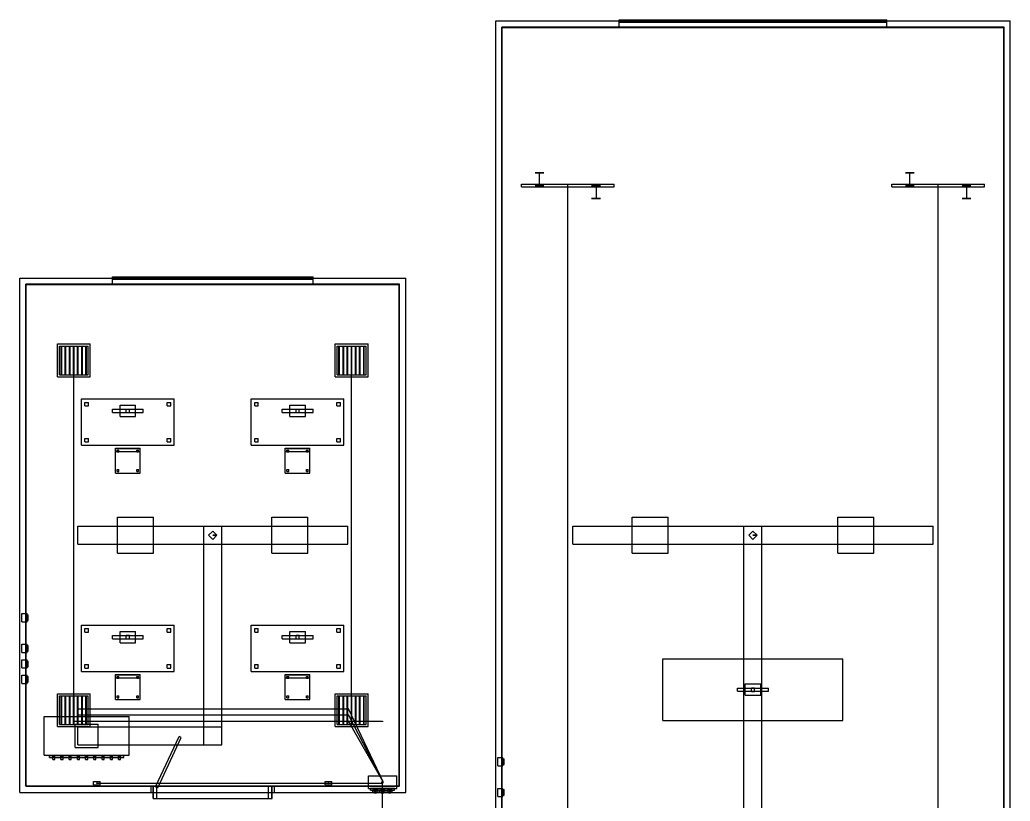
# Model space of a CAD drawing. Header units: millimetres. Extents: x -58250 to 58250, y 219795 to 249022.
# Drawn here: x -58250 to -39000, y 231830 to 247022 of the extents above; entities that cross this region are included whole.
import ezdxf

# ---------------------------------------------------------------- set-up
doc = ezdxf.new("R2010")
doc.units = ezdxf.units.MM

msp = doc.modelspace()

# ---------------------------------------------------------------- linework, layer by layer
at = {"layer": 'electrical'}
for p, q in [((-47592.21, 243800), (-47607.79, 243800)), ((-47607.79, 243800), (-47600, 243800)), ((-47600, 243800), (-47592.21, 243800)), ((-47600, 229880), (-47600, 243800)), ((-40392.21, 243800), (-40407.79, 243800)), ((-40407.79, 243800), (-40400, 243800)), ((-40400, 243800), (-40392.21, 243800)), ((-40400, 229880), (-40400, 243800)), ((-57192.21, 240400), (-57207.79, 240400)), ((-57207.79, 240400), (-57200, 240400)), ((-57200, 240400), (-57192.21, 240400)), ((-57200, 233380), (-57200, 240400)), ((-51792.21, 240400), (-51807.79, 240400)), ((-51807.79, 240400), (-51800, 240400)), ((-51800, 240400), (-51792.21, 240400)), ((-51800, 233380), (-51800, 240400)), ((-57125, 233608.74), (-57125, 233631.26)), ((-57125, 233631.26), (-57125, 233620)), ((-57125, 233620), (-57125, 233608.74)), ((-51875, 233620), (-57125, 233620)), ((-57125, 233488.74), (-57125, 233511.26)), ((-57125, 233511.26), (-57125, 233500)), ((-51863.26, 233625.58), (-51880.87, 233617.21)), ((-51880.87, 233617.21), (-51863.26, 233625.58)), ((-51880.87, 233617.21), (-51880.87, 233617.21)), ((-51863.46, 233505.99), (-51880.77, 233497)), ((-51880.77, 233497), (-51863.46, 233505.99)), ((-51875, 233608.74), (-51875, 233631.26)), ((-51875, 233631.26), (-51875, 233620)), ((-51875, 233620), (-51875, 233608.74)), ((-51875, 233620), (-51860.96, 233620)), ((-51860.96, 233620), (-51875, 233620)), ((-51875, 233488.74), (-51875, 233511.26)), ((-51875, 233511.26), (-51875, 233500)), ((-51188.46, 232205.99), (-51863.46, 233505.99)), ((-51188.26, 232205.58), (-51863.26, 233625.58)), ((-57192.21, 233380), (-57207.79, 233380)), ((-57207.79, 233380), (-57200, 233380)), ((-57200, 233372.21), (-57200, 233387.79)), ((-57200, 233387.79), (-57200, 233380)), ((-57200, 233380), (-57200, 233372.21)), ((-51200, 233380), (-57200, 233380)), ((-57200, 233380), (-57192.21, 233380)), ((-57125, 233500), (-57125, 233488.74)), ((-51875, 233500), (-57125, 233500)), ((-57125, 233368.74), (-57125, 233391.26)), ((-57125, 233391.26), (-57125, 233380)), ((-57125, 233380), (-57125, 233368.74)), ((-51875, 233380), (-57125, 233380)), ((-51880.77, 233497), (-51880.77, 233497)), ((-51863.72, 233386.45), (-51880.64, 233376.77)), ((-51880.64, 233376.77), (-51863.72, 233386.45)), ((-51880.64, 233376.77), (-51880.64, 233376.77)), ((-51875, 233500), (-51875, 233488.74)), ((-51875, 233500), (-51860.96, 233500)), ((-51860.96, 233500), (-51875, 233500)), ((-51875, 233368.74), (-51875, 233391.26)), ((-51875, 233391.26), (-51875, 233380)), ((-51875, 233380), (-51875, 233368.74)), ((-51875, 233380), (-51860.96, 233380)), ((-51860.96, 233380), (-51875, 233380)), ((-51188.72, 232206.45), (-51863.72, 233386.45)), ((-51792.21, 233380), (-51807.79, 233380)), ((-51807.79, 233380), (-51800, 233380)), ((-51800, 233380), (-51792.21, 233380)), ((-51200, 233372.21), (-51200, 233387.79)), ((-51200, 233387.79), (-51200, 233380)), ((-51200, 233380), (-51200, 233372.21)), ((-56815, 232150), (-56815, 232210)), ((-56815, 232210), (-56685, 232210)), ((-56741, 232180), (-56754.5, 232187.79)), ((-56754.5, 232187.79), (-56754.5, 232172.21)), ((-56754.5, 232172.21), (-56741, 232180)), ((-56750, 232172.21), (-56750, 232187.79)), ((-56750, 232187.79), (-56750, 232180)), ((-56750, 232180), (-51200, 232180)), ((-56750, 232180), (-56750, 232172.21)), ((-56750, 232180), (-56740.28, 232180)), ((-56740.28, 232180), (-56750, 232180)), ((-56685, 232150), (-56685, 232210)), ((-52315, 232150), (-52315, 232210)), ((-52315, 232210), (-52185, 232210)), ((-52241, 232180), (-52254.5, 232187.79)), ((-52254.5, 232187.79), (-52254.5, 232172.21)), ((-52254.5, 232172.21), (-52241, 232180)), ((-52250, 232172.21), (-52250, 232187.79)), ((-52250, 232187.79), (-52250, 232180)), ((-52250, 232180), (-51200, 232180)), ((-52250, 232180), (-52250, 232172.21)), ((-52250, 232180), (-52240.28, 232180)), ((-52240.28, 232180), (-52250, 232180)), ((-52185, 232150), (-52185, 232210)), ((-51475, 232075), (-51475, 232325)), ((-51475, 232325), (-50925, 232325)), ((-51218, 232200), (-51191, 232215.59)), ((-51191, 232184.41), (-51218, 232200)), ((-51184.41, 232200), (-51215.59, 232200)), ((-51215.59, 232200), (-51200, 232200)), ((-51187, 232200), (-51206.5, 232211.26)), ((-51206.5, 232211.26), (-51206.5, 232188.74)), ((-51187, 232200), (-51206.5, 232211.26)), ((-51206.5, 232211.26), (-51206.5, 232188.74)), ((-51187, 232200), (-51206.5, 232211.26)), ((-51206.5, 232211.26), (-51206.5, 232188.74)), ((-51206.5, 232188.74), (-51187, 232200)), ((-51206.5, 232188.74), (-51187, 232200)), ((-51206.5, 232188.74), (-51187, 232200)), ((-51188.26, 232205.58), (-51205.87, 232197.21)), ((-51205.87, 232197.21), (-51188.26, 232205.58)), ((-51205.87, 232197.21), (-51205.87, 232197.21)), ((-51188.46, 232205.99), (-51205.77, 232197)), ((-51205.77, 232197), (-51188.46, 232205.99)), ((-51205.77, 232197), (-51205.77, 232197)), ((-51188.72, 232206.45), (-51205.64, 232196.77)), ((-51205.64, 232196.77), (-51188.72, 232206.45)), ((-51205.64, 232196.77), (-51205.64, 232196.77)), ((-51200, 232200), (-51184.41, 232200)), ((-51200, 220200), (-51200, 232200)), ((-51200, 232200), (-51180.56, 232200)), ((-51180.56, 232200), (-51200, 232200)), ((-51200, 232200), (-51185.96, 232200)), ((-51185.96, 232200), (-51200, 232200)), ((-51200, 232200), (-51185.96, 232200)), ((-51185.96, 232200), (-51200, 232200)), ((-51200, 232200), (-51185.96, 232200)), ((-51185.96, 232200), (-51200, 232200)), ((-51200, 232172.21), (-51200, 232187.79)), ((-51200, 232187.79), (-51200, 232180)), ((-51200, 232172.21), (-51200, 232187.79)), ((-51200, 232187.79), (-51200, 232180)), ((-51200, 232180), (-51200, 232172.21)), ((-51200, 232180), (-51200, 232172.21)), ((-51191, 232215.59), (-51191, 232184.41)), ((-50925, 232075), (-50925, 232325)), ((-56815, 232150), (-56685, 232150)), ((-52315, 232150), (-52185, 232150)), ((-51475, 232075), (-50925, 232075)), ((-51435, 232047.5), (-51435, 232082.5)), ((-51435, 232082.5), (-50965, 232082.5)), ((-51435, 232047.5), (-50965, 232047.5)), ((-51387.5, 232010), (-51387.5, 232050)), ((-51387.5, 232050), (-51287.5, 232050)), ((-51387.5, 232010), (-51287.5, 232010)), ((-51314.12, 232020), (-51360.88, 232020)), ((-51360.88, 232020), (-51337.5, 232020)), ((-51314.12, 231995), (-51360.88, 231995)), ((-51360.88, 231995), (-51337.5, 231995)), ((-51337.5, 232020), (-51337.5, 231995)), ((-51337.5, 232020), (-51314.12, 232020)), ((-51337.5, 231995), (-51314.12, 231995)), ((-51287.5, 232010), (-51287.5, 232050)), ((-51250, 232010), (-51250, 232050)), ((-51250, 232050), (-51150, 232050)), ((-51250, 232010), (-51150, 232010)), ((-51176.62, 232020), (-51223.38, 232020)), ((-51223.38, 232020), (-51200, 232020)), ((-51176.62, 231995), (-51223.38, 231995)), ((-51223.38, 231995), (-51200, 231995)), ((-51200, 232020), (-51200, 231995)), ((-51200, 232020), (-51176.62, 232020)), ((-51200, 231995), (-51176.62, 231995)), ((-51150, 232010), (-51150, 232050)), ((-51112.5, 232010), (-51112.5, 232050)), ((-51112.5, 232050), (-51012.5, 232050)), ((-51112.5, 232010), (-51012.5, 232010)), ((-51039.12, 232020), (-51085.88, 232020)), ((-51085.88, 232020), (-51062.5, 232020)), ((-51039.12, 231995), (-51085.88, 231995)), ((-51085.88, 231995), (-51062.5, 231995)), ((-51062.5, 232020), (-51062.5, 231995)), ((-51062.5, 232020), (-51039.12, 232020)), ((-51062.5, 231995), (-51039.12, 231995)), ((-51012.5, 232010), (-51012.5, 232050)), ((-50965, 232047.5), (-50965, 232082.5))]:
    msp.add_line(p, q, dxfattribs=at)
at = {"layer": 'hvac'}
for p, q in [((-57125, 236825), (-57125, 237175)), ((-57125, 237175), (-51875, 237175)), ((-56350, 236650), (-56350, 237350)), ((-56350, 237350), (-55650, 237350)), ((-55650, 236650), (-55650, 237350)), ((-54675, 232925), (-54675, 237175)), ((-54675, 237175), (-54325, 237175)), ((-54325, 232925), (-54325, 237175)), ((-53350, 236650), (-53350, 237350)), ((-53350, 237350), (-52650, 237350)), ((-52650, 236650), (-52650, 237350)), ((-51875, 236825), (-51875, 237175)), ((-47500, 236825), (-47500, 237175)), ((-47500, 237175), (-40500, 237175)), ((-46350, 236650), (-46350, 237350)), ((-46350, 237350), (-45650, 237350)), ((-45650, 236650), (-45650, 237350)), ((-44175, 227925), (-44175, 237175)), ((-44175, 237175), (-43825, 237175)), ((-43825, 227925), (-43825, 237175)), ((-42350, 236650), (-42350, 237350)), ((-42350, 237350), (-41650, 237350)), ((-41650, 236650), (-41650, 237350)), ((-40500, 236825), (-40500, 237175)), ((-57125, 236825), (-51875, 236825)), ((-47500, 236825), (-40500, 236825)), ((-56350, 236650), (-55650, 236650)), ((-53350, 236650), (-52650, 236650)), ((-46350, 236650), (-45650, 236650)), ((-42350, 236650), (-41650, 236650)), ((-57775, 232725), (-57775, 233475)), ((-57775, 233475), (-56125, 233475)), ((-57175, 232875), (-57175, 233325)), ((-57175, 233325), (-56725, 233325)), ((-56725, 232875), (-56725, 233325)), ((-56125, 232725), (-56125, 233475)), ((-57125, 232925), (-57125, 233275)), ((-57125, 233275), (-54325, 233275)), ((-54325, 232925), (-54325, 233275)), ((-57125, 232925), (-54325, 232925)), ((-54675, 232925), (-54325, 232925)), ((-57175, 232875), (-56725, 232875)), ((-57775, 232725), (-56125, 232725)), ((-57675, 232680), (-57675, 232720)), ((-57675, 232720), (-56225, 232720)), ((-57675, 232680), (-56225, 232680)), ((-57610, 232640), (-57610, 232700)), ((-57610, 232700), (-57570, 232700)), ((-57610, 232640), (-57570, 232640)), ((-57570, 232640), (-57570, 232700)), ((-57450, 232640), (-57450, 232700)), ((-57450, 232700), (-57410, 232700)), ((-57450, 232640), (-57410, 232640)), ((-57410, 232640), (-57410, 232700)), ((-57290, 232640), (-57290, 232700)), ((-57290, 232700), (-57250, 232700)), ((-57290, 232640), (-57250, 232640)), ((-57250, 232640), (-57250, 232700)), ((-57130, 232640), (-57130, 232700)), ((-57130, 232700), (-57090, 232700)), ((-57130, 232640), (-57090, 232640)), ((-57090, 232640), (-57090, 232700)), ((-56970, 232640), (-56970, 232700)), ((-56970, 232700), (-56930, 232700)), ((-56970, 232640), (-56930, 232640)), ((-56930, 232640), (-56930, 232700)), ((-56810, 232640), (-56810, 232700)), ((-56810, 232700), (-56770, 232700)), ((-56810, 232640), (-56770, 232640)), ((-56770, 232640), (-56770, 232700)), ((-56650, 232640), (-56650, 232700)), ((-56650, 232700), (-56610, 232700)), ((-56650, 232640), (-56610, 232640)), ((-56610, 232640), (-56610, 232700)), ((-56490, 232640), (-56490, 232700)), ((-56490, 232700), (-56450, 232700)), ((-56490, 232640), (-56450, 232640)), ((-56450, 232640), (-56450, 232700)), ((-56330, 232640), (-56330, 232700)), ((-56330, 232700), (-56290, 232700)), ((-56330, 232640), (-56290, 232640)), ((-56290, 232640), (-56290, 232700)), ((-56225, 232680), (-56225, 232720))]:
    msp.add_line(p, q, dxfattribs=at)
at = {"layer": 'interiors'}
for p, q in [((-49000, 227000), (-49000, 247000)), ((-49000, 247000), (-39000, 247000)), ((-46600, 246977.5), (-46600, 247022.5)), ((-46600, 247022.5), (-41400, 247022.5)), ((-46600, 247000), (-41400, 247000)), ((-46600, 246880), (-46600, 247000)), ((-46600, 246977.5), (-41400, 246977.5)), ((-41400, 246977.5), (-41400, 247022.5)), ((-41400, 246880), (-41400, 247000)), ((-39000, 227000), (-39000, 247000)), ((-39120, 246880), (-48880, 246880)), ((-48880, 227120), (-48880, 246880)), ((-48875, 227125), (-48875, 246875)), ((-48875, 246875), (-39125, 246875)), ((-46600, 246880), (-41400, 246880)), ((-39125, 227125), (-39125, 246875)), ((-39120, 227120), (-39120, 246880)), ((-58250, 232000), (-58250, 242000)), ((-58250, 242000), (-50750, 242000)), ((-56450, 241977.5), (-56450, 242022.5)), ((-56450, 242022.5), (-52550, 242022.5)), ((-56450, 242000), (-52550, 242000)), ((-56450, 241880), (-56450, 242000)), ((-56450, 241977.5), (-52550, 241977.5)), ((-52550, 241977.5), (-52550, 242022.5)), ((-52550, 241880), (-52550, 242000)), ((-50750, 232000), (-50750, 242000)), ((-50870, 241880), (-58130, 241880)), ((-58130, 232120), (-58130, 241880)), ((-58125, 232125), (-58125, 241875)), ((-58125, 241875), (-50875, 241875)), ((-56450, 241880), (-52550, 241880)), ((-50875, 232125), (-50875, 241875)), ((-50870, 232120), (-50870, 241880)), ((-57050, 238750), (-57050, 239650)), ((-57050, 239650), (-55250, 239650)), ((-56985, 239515), (-56985, 239585)), ((-56985, 239585), (-56915, 239585)), ((-56985, 239515), (-56915, 239515)), ((-56915, 239515), (-56915, 239585)), ((-56300, 239310), (-56300, 239530)), ((-56300, 239530), (-56000, 239530)), ((-56000, 239310), (-56000, 239530)), ((-55385, 239515), (-55385, 239585)), ((-55385, 239585), (-55315, 239585)), ((-55385, 239515), (-55315, 239515)), ((-55315, 239515), (-55315, 239585)), ((-55250, 238750), (-55250, 239650)), ((-53750, 238750), (-53750, 239650)), ((-53750, 239650), (-51950, 239650)), ((-53685, 239515), (-53685, 239585)), ((-53685, 239585), (-53615, 239585)), ((-53685, 239515), (-53615, 239515)), ((-53615, 239515), (-53615, 239585)), ((-53000, 239310), (-53000, 239530)), ((-53000, 239530), (-52700, 239530)), ((-52700, 239310), (-52700, 239530)), ((-52085, 239515), (-52085, 239585)), ((-52085, 239585), (-52015, 239585)), ((-52085, 239515), (-52015, 239515)), ((-52015, 239515), (-52015, 239585)), ((-51950, 238750), (-51950, 239650)), ((-56450, 239390), (-56450, 239450)), ((-56450, 239450), (-55850, 239450)), ((-56450, 239390), (-55850, 239390)), ((-56300, 239310), (-56000, 239310)), ((-56180, 239385), (-56180, 239455)), ((-56180, 239455), (-56120, 239455)), ((-56180, 239385), (-56120, 239385)), ((-56120, 239385), (-56120, 239455)), ((-55850, 239390), (-55850, 239450)), ((-53150, 239390), (-53150, 239450)), ((-53150, 239450), (-52550, 239450)), ((-53150, 239390), (-52550, 239390)), ((-53000, 239310), (-52700, 239310)), ((-52880, 239385), (-52880, 239455)), ((-52880, 239455), (-52820, 239455)), ((-52880, 239385), (-52820, 239385)), ((-52820, 239385), (-52820, 239455)), ((-52550, 239390), (-52550, 239450)), ((-57050, 238750), (-55250, 238750)), ((-56985, 238815), (-56985, 238885)), ((-56985, 238885), (-56915, 238885)), ((-56985, 238815), (-56915, 238815)), ((-56915, 238815), (-56915, 238885)), ((-55385, 238815), (-55385, 238885)), ((-55385, 238885), (-55315, 238885)), ((-55385, 238815), (-55315, 238815)), ((-55315, 238815), (-55315, 238885)), ((-53750, 238750), (-51950, 238750)), ((-53685, 238815), (-53685, 238885)), ((-53685, 238885), (-53615, 238885)), ((-53685, 238815), (-53615, 238815)), ((-53615, 238815), (-53615, 238885)), ((-52085, 238815), (-52085, 238885)), ((-52085, 238885), (-52015, 238885)), ((-52085, 238815), (-52015, 238815)), ((-52015, 238815), (-52015, 238885)), ((-56390, 238627.5), (-56390, 238692.5)), ((-56390, 238692.5), (-55910, 238692.5)), ((-56390, 238210), (-56390, 238690)), ((-56390, 238690), (-55910, 238690)), ((-56390, 238627.5), (-55910, 238627.5)), ((-56357.5, 238622.5), (-56357.5, 238657.5)), ((-56357.5, 238657.5), (-56322.5, 238657.5)), ((-56357.5, 238622.5), (-56322.5, 238622.5)), ((-56322.5, 238622.5), (-56322.5, 238657.5)), ((-55977.5, 238622.5), (-55977.5, 238657.5)), ((-55977.5, 238657.5), (-55942.5, 238657.5)), ((-55977.5, 238622.5), (-55942.5, 238622.5)), ((-55942.5, 238622.5), (-55942.5, 238657.5)), ((-55910, 238627.5), (-55910, 238692.5)), ((-55910, 238210), (-55910, 238690)), ((-53090, 238627.5), (-53090, 238692.5)), ((-53090, 238692.5), (-52610, 238692.5)), ((-53090, 238210), (-53090, 238690)), ((-53090, 238690), (-52610, 238690)), ((-53090, 238627.5), (-52610, 238627.5)), ((-53057.5, 238622.5), (-53057.5, 238657.5)), ((-53057.5, 238657.5), (-53022.5, 238657.5)), ((-53057.5, 238622.5), (-53022.5, 238622.5)), ((-53022.5, 238622.5), (-53022.5, 238657.5)), ((-52677.5, 238622.5), (-52677.5, 238657.5)), ((-52677.5, 238657.5), (-52642.5, 238657.5)), ((-52677.5, 238622.5), (-52642.5, 238622.5)), ((-52642.5, 238622.5), (-52642.5, 238657.5)), ((-52610, 238627.5), (-52610, 238692.5)), ((-52610, 238210), (-52610, 238690)), ((-56390, 238210), (-55910, 238210)), ((-56357.5, 238242.5), (-56357.5, 238277.5)), ((-56357.5, 238277.5), (-56322.5, 238277.5)), ((-56357.5, 238242.5), (-56322.5, 238242.5)), ((-56322.5, 238242.5), (-56322.5, 238277.5)), ((-55977.5, 238242.5), (-55977.5, 238277.5)), ((-55977.5, 238277.5), (-55942.5, 238277.5)), ((-55977.5, 238242.5), (-55942.5, 238242.5)), ((-55942.5, 238242.5), (-55942.5, 238277.5)), ((-53090, 238210), (-52610, 238210)), ((-53057.5, 238242.5), (-53057.5, 238277.5)), ((-53057.5, 238277.5), (-53022.5, 238277.5)), ((-53057.5, 238242.5), (-53022.5, 238242.5)), ((-53022.5, 238242.5), (-53022.5, 238277.5)), ((-52677.5, 238242.5), (-52677.5, 238277.5)), ((-52677.5, 238277.5), (-52642.5, 238277.5)), ((-52677.5, 238242.5), (-52642.5, 238242.5)), ((-52642.5, 238242.5), (-52642.5, 238277.5)), ((-57050, 234350), (-57050, 235250)), ((-57050, 235250), (-55250, 235250)), ((-55250, 234350), (-55250, 235250)), ((-53750, 234350), (-53750, 235250)), ((-53750, 235250), (-51950, 235250)), ((-51950, 234350), (-51950, 235250)), ((-56985, 235115), (-56985, 235185)), ((-56985, 235185), (-56915, 235185)), ((-56985, 235115), (-56915, 235115)), ((-56915, 235115), (-56915, 235185)), ((-56450, 234990), (-56450, 235050)), ((-56450, 235050), (-55850, 235050)), ((-56300, 234910), (-56300, 235130)), ((-56300, 235130), (-56000, 235130)), ((-56180, 234985), (-56180, 235055)), ((-56180, 235055), (-56120, 235055)), ((-56120, 234985), (-56120, 235055)), ((-56000, 234910), (-56000, 235130)), ((-55850, 234990), (-55850, 235050)), ((-55385, 235115), (-55385, 235185)), ((-55385, 235185), (-55315, 235185)), ((-55385, 235115), (-55315, 235115)), ((-55315, 235115), (-55315, 235185)), ((-53685, 235115), (-53685, 235185)), ((-53685, 235185), (-53615, 235185)), ((-53685, 235115), (-53615, 235115)), ((-53615, 235115), (-53615, 235185)), ((-53150, 234990), (-53150, 235050)), ((-53150, 235050), (-52550, 235050)), ((-53000, 234910), (-53000, 235130)), ((-53000, 235130), (-52700, 235130)), ((-52880, 234985), (-52880, 235055)), ((-52880, 235055), (-52820, 235055)), ((-52820, 234985), (-52820, 235055)), ((-52700, 234910), (-52700, 235130)), ((-52550, 234990), (-52550, 235050)), ((-52085, 235115), (-52085, 235185)), ((-52085, 235185), (-52015, 235185)), ((-52085, 235115), (-52015, 235115)), ((-52015, 235115), (-52015, 235185)), ((-56450, 234990), (-55850, 234990)), ((-56300, 234910), (-56000, 234910)), ((-56180, 234985), (-56120, 234985)), ((-53150, 234990), (-52550, 234990)), ((-53000, 234910), (-52700, 234910)), ((-52880, 234985), (-52820, 234985)), ((-56985, 234415), (-56985, 234485)), ((-56985, 234485), (-56915, 234485)), ((-56915, 234415), (-56915, 234485)), ((-55385, 234415), (-55385, 234485)), ((-55385, 234485), (-55315, 234485)), ((-55315, 234415), (-55315, 234485)), ((-53685, 234415), (-53685, 234485)), ((-53685, 234485), (-53615, 234485)), ((-53615, 234415), (-53615, 234485)), ((-52085, 234415), (-52085, 234485)), ((-52085, 234485), (-52015, 234485)), ((-52015, 234415), (-52015, 234485)), ((-45750, 233400), (-45750, 234600)), ((-45750, 234600), (-42250, 234600)), ((-42250, 233400), (-42250, 234600)), ((-57050, 234350), (-55250, 234350)), ((-56985, 234415), (-56915, 234415)), ((-56390, 234227.5), (-56390, 234292.5)), ((-56390, 234292.5), (-55910, 234292.5)), ((-56390, 233810), (-56390, 234290)), ((-56390, 234290), (-55910, 234290)), ((-55910, 234227.5), (-55910, 234292.5)), ((-55910, 233810), (-55910, 234290)), ((-55385, 234415), (-55315, 234415)), ((-53750, 234350), (-51950, 234350)), ((-53685, 234415), (-53615, 234415)), ((-53090, 234227.5), (-53090, 234292.5)), ((-53090, 234292.5), (-52610, 234292.5)), ((-53090, 233810), (-53090, 234290)), ((-53090, 234290), (-52610, 234290)), ((-52610, 234227.5), (-52610, 234292.5)), ((-52610, 233810), (-52610, 234290)), ((-52085, 234415), (-52015, 234415)), ((-56390, 234227.5), (-55910, 234227.5)), ((-56357.5, 234222.5), (-56357.5, 234257.5)), ((-56357.5, 234257.5), (-56322.5, 234257.5)), ((-56357.5, 234222.5), (-56322.5, 234222.5)), ((-56322.5, 234222.5), (-56322.5, 234257.5)), ((-55977.5, 234222.5), (-55977.5, 234257.5)), ((-55977.5, 234257.5), (-55942.5, 234257.5)), ((-55977.5, 234222.5), (-55942.5, 234222.5)), ((-55942.5, 234222.5), (-55942.5, 234257.5)), ((-53090, 234227.5), (-52610, 234227.5)), ((-53057.5, 234222.5), (-53057.5, 234257.5)), ((-53057.5, 234257.5), (-53022.5, 234257.5)), ((-53057.5, 234222.5), (-53022.5, 234222.5)), ((-53022.5, 234222.5), (-53022.5, 234257.5)), ((-52677.5, 234222.5), (-52677.5, 234257.5)), ((-52677.5, 234257.5), (-52642.5, 234257.5)), ((-52677.5, 234222.5), (-52642.5, 234222.5)), ((-52642.5, 234222.5), (-52642.5, 234257.5)), ((-44150, 233890), (-44150, 234110)), ((-44150, 234110), (-43850, 234110)), ((-43850, 233890), (-43850, 234110)), ((-44300, 233970), (-44300, 234030)), ((-44300, 234030), (-43700, 234030)), ((-44300, 233970), (-43700, 233970)), ((-44150, 233890), (-43850, 233890)), ((-44030, 233965), (-44030, 234035)), ((-44030, 234035), (-43970, 234035)), ((-44030, 233965), (-43970, 233965)), ((-43970, 233965), (-43970, 234035)), ((-43700, 233970), (-43700, 234030)), ((-56390, 233810), (-55910, 233810)), ((-56357.5, 233842.5), (-56357.5, 233877.5)), ((-56357.5, 233877.5), (-56322.5, 233877.5)), ((-56357.5, 233842.5), (-56322.5, 233842.5)), ((-56322.5, 233842.5), (-56322.5, 233877.5)), ((-55977.5, 233842.5), (-55977.5, 233877.5)), ((-55977.5, 233877.5), (-55942.5, 233877.5)), ((-55977.5, 233842.5), (-55942.5, 233842.5)), ((-55942.5, 233842.5), (-55942.5, 233877.5)), ((-53090, 233810), (-52610, 233810)), ((-53057.5, 233842.5), (-53057.5, 233877.5)), ((-53057.5, 233877.5), (-53022.5, 233877.5)), ((-53057.5, 233842.5), (-53022.5, 233842.5)), ((-53022.5, 233842.5), (-53022.5, 233877.5)), ((-52677.5, 233842.5), (-52677.5, 233877.5)), ((-52677.5, 233877.5), (-52642.5, 233877.5)), ((-52677.5, 233842.5), (-52642.5, 233842.5)), ((-52642.5, 233842.5), (-52642.5, 233877.5)), ((-45750, 233400), (-42250, 233400)), ((-55610.39, 232109.51), (-55153.96, 233088.32)), ((-55569.61, 232090.49), (-55113.18, 233069.3)), ((-55113.18, 233069.3), (-55153.96, 233088.32)), ((-58250, 232000), (-55700, 232000)), ((-58250, 232000), (-50750, 232000)), ((-50870, 232120), (-58130, 232120)), ((-55700, 232120), (-58130, 232120)), ((-58125, 232125), (-50875, 232125)), ((-55700, 232000), (-55700, 232120)), ((-55700, 232120), (-53300, 232120)), ((-55700, 232000), (-53300, 232000)), ((-55655, 231880), (-55655, 232120)), ((-55655, 232120), (-55585, 232120)), ((-55650, 231880), (-55650, 232120)), ((-55650, 232120), (-53350, 232120)), ((-55569.61, 232090.49), (-55610.39, 232109.51)), ((-55585, 231880), (-55585, 232120)), ((-53415, 231880), (-53415, 232120)), ((-53415, 232120), (-53345, 232120)), ((-53350, 231880), (-53350, 232120)), ((-53345, 231880), (-53345, 232120)), ((-53300, 232000), (-53300, 232120)), ((-50870, 232120), (-53300, 232120)), ((-53300, 232000), (-50750, 232000)), ((-55655, 231880), (-55585, 231880)), ((-55650, 231880), (-53350, 231880)), ((-53415, 231880), (-53345, 231880))]:
    msp.add_line(p, q, dxfattribs=at)
at = {"layer": 'lighting'}
for p, q in [((-48202.9, 244050), (-48235.6, 244050)), ((-48235.6, 244050), (-48150, 244050)), ((-48097.1, 244050), (-48202.9, 244050)), ((-48150, 244050), (-48064.4, 244050)), ((-48150, 243800), (-48150, 244050)), ((-48064.4, 244050), (-48097.1, 244050)), ((-41002.9, 244050), (-41035.6, 244050)), ((-41035.6, 244050), (-40950, 244050)), ((-40897.1, 244050), (-41002.9, 244050)), ((-40950, 244050), (-40864.4, 244050)), ((-40950, 243800), (-40950, 244050)), ((-40864.4, 244050), (-40897.1, 244050)), ((-48500, 243772.5), (-48500, 243827.5)), ((-48500, 243827.5), (-46700, 243827.5)), ((-48500, 243772.5), (-46700, 243772.5)), ((-48202.9, 243800), (-48235.6, 243800)), ((-48235.6, 243800), (-48150, 243800)), ((-48097.1, 243800), (-48202.9, 243800)), ((-48150, 243800), (-48064.4, 243800)), ((-48064.4, 243800), (-48097.1, 243800)), ((-47591, 243800), (-47604.5, 243807.79)), ((-47604.5, 243807.79), (-47604.5, 243792.21)), ((-47604.5, 243792.21), (-47591, 243800)), ((-47102.9, 243800), (-47135.6, 243800)), ((-47135.6, 243800), (-47050, 243800)), ((-46997.1, 243800), (-47102.9, 243800)), ((-47050, 243800), (-47050, 243550)), ((-47050, 243800), (-46964.4, 243800)), ((-46964.4, 243800), (-46997.1, 243800)), ((-46700, 243772.5), (-46700, 243827.5)), ((-41300, 243772.5), (-41300, 243827.5)), ((-41300, 243827.5), (-39500, 243827.5)), ((-41300, 243772.5), (-39500, 243772.5)), ((-41002.9, 243800), (-41035.6, 243800)), ((-41035.6, 243800), (-40950, 243800)), ((-40897.1, 243800), (-41002.9, 243800)), ((-40950, 243800), (-40864.4, 243800)), ((-40864.4, 243800), (-40897.1, 243800)), ((-40391, 243800), (-40404.5, 243807.79)), ((-40404.5, 243807.79), (-40404.5, 243792.21)), ((-40404.5, 243792.21), (-40391, 243800)), ((-39902.9, 243800), (-39935.6, 243800)), ((-39935.6, 243800), (-39850, 243800)), ((-39797.1, 243800), (-39902.9, 243800)), ((-39850, 243800), (-39850, 243550)), ((-39850, 243800), (-39764.4, 243800)), ((-39764.4, 243800), (-39797.1, 243800)), ((-39500, 243772.5), (-39500, 243827.5)), ((-47102.9, 243550), (-47135.6, 243550)), ((-47135.6, 243550), (-47050, 243550)), ((-46997.1, 243550), (-47102.9, 243550)), ((-47050, 243550), (-46964.4, 243550)), ((-46964.4, 243550), (-46997.1, 243550)), ((-39902.9, 243550), (-39935.6, 243550)), ((-39935.6, 243550), (-39850, 243550)), ((-39797.1, 243550), (-39902.9, 243550)), ((-39850, 243550), (-39764.4, 243550)), ((-39764.4, 243550), (-39797.1, 243550)), ((-57520, 240080), (-57520, 240720)), ((-57520, 240720), (-56880, 240720)), ((-57480, 240120), (-57480, 240680)), ((-57480, 240680), (-56920, 240680)), ((-57446, 240130), (-57446, 240670)), ((-57446, 240670), (-57434, 240670)), ((-57434, 240130), (-57434, 240670)), ((-57366, 240130), (-57366, 240670)), ((-57366, 240670), (-57354, 240670)), ((-57354, 240130), (-57354, 240670)), ((-57286, 240130), (-57286, 240670)), ((-57286, 240670), (-57274, 240670)), ((-57274, 240130), (-57274, 240670)), ((-57206, 240130), (-57206, 240670)), ((-57206, 240670), (-57194, 240670)), ((-57194, 240130), (-57194, 240670)), ((-57126, 240130), (-57126, 240670)), ((-57126, 240670), (-57114, 240670)), ((-57114, 240130), (-57114, 240670)), ((-57046, 240130), (-57046, 240670)), ((-57046, 240670), (-57034, 240670)), ((-57034, 240130), (-57034, 240670)), ((-56966, 240130), (-56966, 240670)), ((-56966, 240670), (-56954, 240670)), ((-56954, 240130), (-56954, 240670)), ((-56920, 240120), (-56920, 240680)), ((-56880, 240080), (-56880, 240720)), ((-52120, 240080), (-52120, 240720)), ((-52120, 240720), (-51480, 240720)), ((-52080, 240120), (-52080, 240680)), ((-52080, 240680), (-51520, 240680)), ((-52046, 240130), (-52046, 240670)), ((-52046, 240670), (-52034, 240670)), ((-52034, 240130), (-52034, 240670)), ((-51966, 240130), (-51966, 240670)), ((-51966, 240670), (-51954, 240670)), ((-51954, 240130), (-51954, 240670)), ((-51886, 240130), (-51886, 240670)), ((-51886, 240670), (-51874, 240670)), ((-51874, 240130), (-51874, 240670)), ((-51806, 240130), (-51806, 240670)), ((-51806, 240670), (-51794, 240670)), ((-51794, 240130), (-51794, 240670)), ((-51726, 240130), (-51726, 240670)), ((-51726, 240670), (-51714, 240670)), ((-51714, 240130), (-51714, 240670)), ((-51646, 240130), (-51646, 240670)), ((-51646, 240670), (-51634, 240670)), ((-51634, 240130), (-51634, 240670)), ((-51566, 240130), (-51566, 240670)), ((-51566, 240670), (-51554, 240670)), ((-51554, 240130), (-51554, 240670)), ((-51520, 240120), (-51520, 240680)), ((-51480, 240080), (-51480, 240720)), ((-57191, 240400), (-57204.5, 240407.79)), ((-57204.5, 240407.79), (-57204.5, 240392.21)), ((-57204.5, 240392.21), (-57191, 240400)), ((-51791, 240400), (-51804.5, 240407.79)), ((-51804.5, 240407.79), (-51804.5, 240392.21)), ((-51804.5, 240392.21), (-51791, 240400)), ((-57520, 240080), (-56880, 240080)), ((-57480, 240120), (-56920, 240120)), ((-57446, 240130), (-57434, 240130)), ((-57366, 240130), (-57354, 240130)), ((-57286, 240130), (-57274, 240130)), ((-57206, 240130), (-57194, 240130)), ((-57126, 240130), (-57114, 240130)), ((-57046, 240130), (-57034, 240130)), ((-56966, 240130), (-56954, 240130)), ((-52120, 240080), (-51480, 240080)), ((-52080, 240120), (-51520, 240120)), ((-52046, 240130), (-52034, 240130)), ((-51966, 240130), (-51954, 240130)), ((-51886, 240130), (-51874, 240130)), ((-51806, 240130), (-51794, 240130)), ((-51726, 240130), (-51714, 240130)), ((-51646, 240130), (-51634, 240130)), ((-51566, 240130), (-51554, 240130)), ((-57520, 233280), (-57520, 233920)), ((-57520, 233920), (-56880, 233920)), ((-56880, 233280), (-56880, 233920)), ((-52120, 233280), (-52120, 233920)), ((-52120, 233920), (-51480, 233920)), ((-51480, 233280), (-51480, 233920)), ((-57480, 233320), (-57480, 233880)), ((-57480, 233880), (-56920, 233880)), ((-57446, 233330), (-57446, 233870)), ((-57446, 233870), (-57434, 233870)), ((-57434, 233330), (-57434, 233870)), ((-57366, 233330), (-57366, 233870)), ((-57366, 233870), (-57354, 233870)), ((-57354, 233330), (-57354, 233870)), ((-57286, 233330), (-57286, 233870)), ((-57286, 233870), (-57274, 233870)), ((-57274, 233330), (-57274, 233870)), ((-57206, 233330), (-57206, 233870)), ((-57206, 233870), (-57194, 233870)), ((-57194, 233330), (-57194, 233870)), ((-57126, 233330), (-57126, 233870)), ((-57126, 233870), (-57114, 233870)), ((-57114, 233330), (-57114, 233870)), ((-57046, 233330), (-57046, 233870)), ((-57046, 233870), (-57034, 233870)), ((-57034, 233330), (-57034, 233870)), ((-56966, 233330), (-56966, 233870)), ((-56966, 233870), (-56954, 233870)), ((-56954, 233330), (-56954, 233870)), ((-56920, 233320), (-56920, 233880)), ((-52080, 233320), (-52080, 233880)), ((-52080, 233880), (-51520, 233880)), ((-52046, 233330), (-52046, 233870)), ((-52046, 233870), (-52034, 233870)), ((-52034, 233330), (-52034, 233870)), ((-51966, 233330), (-51966, 233870)), ((-51966, 233870), (-51954, 233870)), ((-51954, 233330), (-51954, 233870)), ((-51886, 233330), (-51886, 233870)), ((-51886, 233870), (-51874, 233870)), ((-51874, 233330), (-51874, 233870)), ((-51806, 233330), (-51806, 233870)), ((-51806, 233870), (-51794, 233870)), ((-51794, 233330), (-51794, 233870)), ((-51726, 233330), (-51726, 233870)), ((-51726, 233870), (-51714, 233870)), ((-51714, 233330), (-51714, 233870)), ((-51646, 233330), (-51646, 233870)), ((-51646, 233870), (-51634, 233870)), ((-51634, 233330), (-51634, 233870)), ((-51566, 233330), (-51566, 233870)), ((-51566, 233870), (-51554, 233870)), ((-51554, 233330), (-51554, 233870)), ((-51520, 233320), (-51520, 233880)), ((-57191, 233600), (-57204.5, 233607.79)), ((-57204.5, 233607.79), (-57204.5, 233592.21)), ((-57204.5, 233592.21), (-57191, 233600)), ((-51791, 233600), (-51804.5, 233607.79)), ((-51804.5, 233607.79), (-51804.5, 233592.21)), ((-51804.5, 233592.21), (-51791, 233600)), ((-57480, 233320), (-56920, 233320)), ((-57446, 233330), (-57434, 233330)), ((-57366, 233330), (-57354, 233330)), ((-57286, 233330), (-57274, 233330)), ((-57206, 233330), (-57194, 233330)), ((-57126, 233330), (-57114, 233330)), ((-57046, 233330), (-57034, 233330)), ((-56966, 233330), (-56954, 233330)), ((-52080, 233320), (-51520, 233320)), ((-52046, 233330), (-52034, 233330)), ((-51966, 233330), (-51954, 233330)), ((-51886, 233330), (-51874, 233330)), ((-51806, 233330), (-51794, 233330)), ((-51726, 233330), (-51714, 233330)), ((-51646, 233330), (-51634, 233330)), ((-51566, 233330), (-51554, 233330)), ((-57520, 233280), (-56880, 233280)), ((-52120, 233280), (-51480, 233280))]:
    msp.add_line(p, q, dxfattribs=at)
at = {"layer": 'sensors'}
for p, q in [((-54500, 237080), (-54580, 237000)), ((-54580, 237000), (-54500, 236920)), ((-54420, 237000), (-54500, 237080)), ((-54500, 236920), (-54420, 237000)), ((-54500, 237000), (-54435, 237000)), ((-54435, 237000), (-54500, 237000)), ((-44000, 237080), (-44080, 237000)), ((-44080, 237000), (-44000, 236920)), ((-43920, 237000), (-44000, 237080)), ((-44000, 236920), (-43920, 237000)), ((-44000, 237000), (-43935, 237000)), ((-43935, 237000), (-44000, 237000)), ((-58210, 235320), (-58210, 235480)), ((-58210, 235480), (-58110, 235480)), ((-58110, 235320), (-58110, 235480)), ((-58105, 235345), (-58105, 235455)), ((-58105, 235455), (-58085, 235455)), ((-58085, 235345), (-58085, 235455)), ((-58210, 235320), (-58110, 235320)), ((-58105, 235345), (-58085, 235345)), ((-58210, 234720), (-58210, 234880)), ((-58210, 234880), (-58110, 234880)), ((-58110, 234720), (-58110, 234880)), ((-58105, 234745), (-58105, 234855)), ((-58105, 234855), (-58085, 234855)), ((-58085, 234745), (-58085, 234855)), ((-58210, 234720), (-58110, 234720)), ((-58105, 234745), (-58085, 234745)), ((-58210, 234420), (-58210, 234580)), ((-58210, 234580), (-58110, 234580)), ((-58110, 234420), (-58110, 234580)), ((-58105, 234445), (-58105, 234555)), ((-58105, 234555), (-58085, 234555)), ((-58085, 234445), (-58085, 234555)), ((-58210, 234420), (-58110, 234420)), ((-58210, 234120), (-58210, 234280)), ((-58210, 234280), (-58110, 234280)), ((-58110, 234120), (-58110, 234280)), ((-58105, 234445), (-58085, 234445)), ((-58210, 234120), (-58110, 234120)), ((-58105, 234145), (-58105, 234255)), ((-58105, 234255), (-58085, 234255)), ((-58105, 234145), (-58085, 234145)), ((-58085, 234145), (-58085, 234255)), ((-48960, 232520), (-48960, 232680)), ((-48960, 232680), (-48860, 232680)), ((-48860, 232520), (-48860, 232680)), ((-48855, 232545), (-48855, 232655)), ((-48855, 232655), (-48835, 232655)), ((-48855, 232545), (-48835, 232545)), ((-48835, 232545), (-48835, 232655)), ((-48960, 232520), (-48860, 232520)), ((-48960, 231920), (-48960, 232080)), ((-48960, 232080), (-48860, 232080)), ((-48860, 231920), (-48860, 232080)), ((-48855, 231945), (-48855, 232055)), ((-48855, 232055), (-48835, 232055)), ((-48835, 231945), (-48835, 232055)), ((-48960, 231920), (-48860, 231920)), ((-48855, 231945), (-48835, 231945))]:
    msp.add_line(p, q, dxfattribs=at)

doc.saveas('drawing.dxf')
